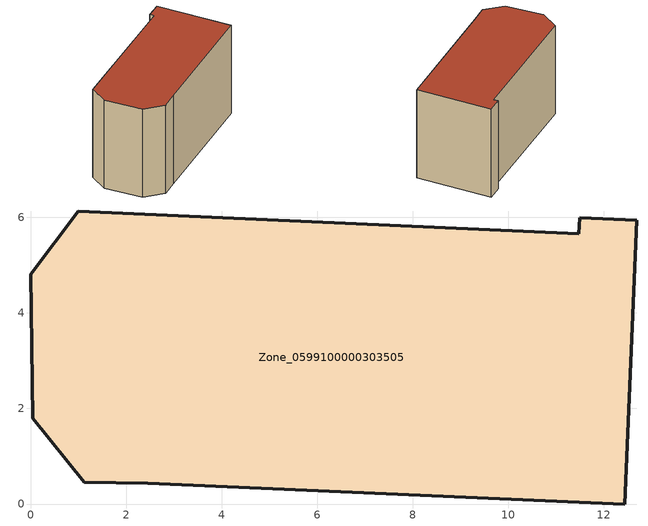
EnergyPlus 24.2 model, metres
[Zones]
Zone_0599100000303505
 floor ground (C_G): 11.48,5.66 11.5,5.99 12.69,5.94 12.44,0 2.45,0.43 1.12,0.45 0.04,1.8 0,4.81 1,6.14 z1.38
 wall outside (C_F): 1,6.14 0,4.81 0.04,1.8 1.12,0.45 2.45,0.43 12.44,0 12.69,5.94 11.5,5.99 11.48,5.66 1,6.14 z1.38:9.09
 roof outside (C_R): 2.45,0.43 12.44,0 12.69,5.94 11.5,5.99 11.48,5.66 1,6.14 0,4.81 0.04,1.8 1.12,0.45 z9.09
[BUILDING]
Pand.0599100000303505: North Axis=0; Terrain=City; Loads Convergence Tolerance Value=0.04; Temperature Convergence Tolerance Value=0.4; Solar Distribution=FullExterior; Maximum Number of Warmup Days=25; Minimum Number of Warmup Days=1
[Site:Location]
Rotterdam.The.Hague.AP_ZH_NLD Design_Conditions: Latitude=51.96; Longitude=4.45; Time Zone=1; Elevation=-4.5
[SITE:GROUNDTEMPERATURE:BUILDINGSURFACE]
18, 18, 18, 18, 18, 18, 18, 18, 18, 18, 18, 18
[MATERIAL] Thermal Absorptance=0.9; Solar Absorptance=0.7; Visible Absorptance=0.7
Name | Roughness | Thickness | Conductivity | Density | Specific Heat
G.TC.1992-2005 | MediumSmooth | 0.15 | 0.06 | 540 | 1210
F.TC.1992-2005 | Rough | 0.3 | 0.12 | 1920 | 840
R.TC.1992-2005 | MediumRough | 0.2 | 0.08 | 1500 | 1000
[CONSTRUCTION]
C_G: G.TC.1992-2005
C_F: F.TC.1992-2005
C_R: R.TC.1992-2005
[ZONE]
Zone_0599100000303505: Type=1; Multiplier=1; Ceiling Height=Autocalculate; Volume=Autocalculate; Floor Area=autocalculate; Part of Total Floor Area=Yes
[ZONEINFILTRATION:DESIGNFLOWRATE]
Infil_Zone_0599100000303505: Zone or ZoneList or Space or SpaceList=Zone_0599100000303505; Schedule=AlwaysOn; Design Flow Rate Calculation Method=Flow/Area; Flow Rate per Floor Area=0.0015; Constant Term Coefficient=1; Temperature Term Coefficient=0; Velocity Term Coefficient=0; Velocity Squared Term Coefficient=0
[HVACTEMPLATE:ZONE:IDEALLOADSAIRSYSTEM]
Zone_0599100000303505: Maximum Heating Supply Air Temperature=50; Minimum Cooling Supply Air Temperature=13; Maximum Heating Supply Air Humidity Ratio=0.0156; Minimum Cooling Supply Air Humidity Ratio=0.0077; Heating Limit=NoLimit; Cooling Limit=NoLimit; Dehumidification Control Type=ConstantSensibleHeatRatio; Cooling Sensible Heat Ratio=0.7; Dehumidification Setpoint=60; Humidification Control Type=None; Humidification Setpoint=30; Outdoor Air Method=None; Outdoor Air Flow Rate per Person=0.00944; Outdoor Air Flow Rate per Zone Floor Area=0; Outdoor Air Flow Rate per Zone=0; Demand Controlled Ventilation Type=None; Outdoor Air Economizer Type=NoEconomizer; Heat Recovery Type=None; Sensible Heat Recovery Effectiveness=0.7; Latent Heat Recovery Effectiveness=0.65
[ZONECONTROL:THERMOSTAT]
ThermostatControl_Zone_0599100000303505: Zone or ZoneList=Zone_0599100000303505; Control Type Schedule=DualSetpointControlType; Control 1=Thermostat_Zone_0599100000303505; Temperature Difference Between Cutout And Setpoint=0
[THERMOSTATSETPOINT:DUALSETPOINT]
Thermostat_Zone_0599100000303505: Heating Setpoint Temperature Schedule=HeatingSetpoint_Zone_0599100000303505; Cooling Setpoint Temperature Schedule=CoolingSetpoint_Zone_0599100000303505
[SCHEDULE:COMPACT]
HeatingSetpoint_Zone_0599100000303505: Through: 12/31, For: AllDays, Until: 24:00, 21
CoolingSetpoint_Zone_0599100000303505: Through: 12/31, For: AllDays, Until: 24:00, 24
DualSetpointControlType: Through: 12/31, For: AllDays, Until: 24:00, 4
AlwaysOn: Through: 12/31, For: AllDays, Until: 24:00, 1
